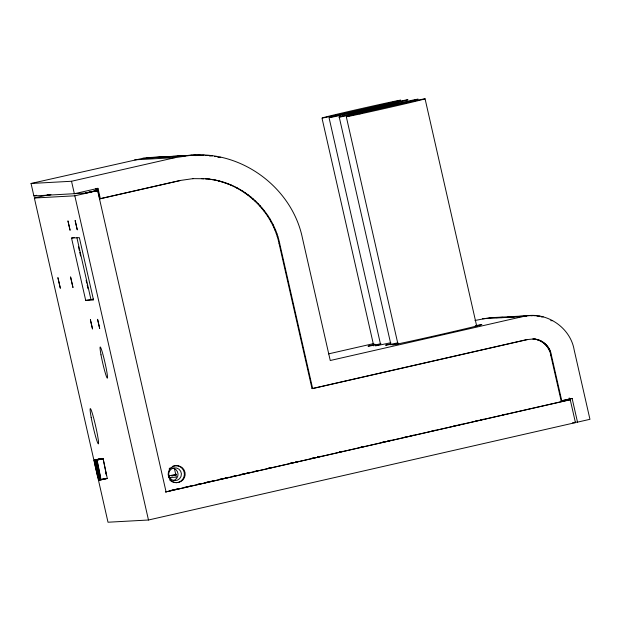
<?xml version="1.0" encoding="UTF-8"?>
<svg xmlns="http://www.w3.org/2000/svg" width="621" height="621" viewBox="0 0 621 621"><rect width="100%" height="100%" fill="white"/><g stroke="black" fill="none" stroke-linecap="round" stroke-linejoin="round"><path stroke-width="0.93" d="M94.516 462.963L94.19 460.184L101.541 458.445L101.867 459.175M101.541 458.445L95.091 460.184L95.743 463.809L95.712 462.078L97.047 466.907L99.383 479.971L107.301 478.465L103.117 458.686L96.899 460.107L100.222 476.532L95.875 460.161L100.874 479.893L107.301 478.465M176.294 474.739L171.714 475.865L175.58 475.065M572.127 398.449L561.764 400.817L551.479 355.592C550.338 346.526 542.086 338.895 532.896 338.988C541.861 339.338 549.732 346.728 550.858 355.631L561.143 400.848L572.127 398.449L577.514 422.14L589.95 419.307L574.138 349.794C570.233 326.941 545.486 310.787 522.998 316.539L330.248 360.506L302.388 237.897C292.111 188.116 242.33 150.825 191.656 155.203L142.884 158.301L31.05 183.474L33.883 195.949L85.007 193.1L95.991 190.701M31.05 183.474L71.524 181.262L175.153 157.625L191.656 155.203M33.883 195.949L36.717 195.297M570.249 399.753L165.473 491.979L569.628 399.784L570.249 399.753L575.442 422.614L148.481 520.01L108.007 522.222L34.357 198.021L48.943 194.691M47.406 195.149L49.3 194.722M48.182 195.11L50.309 194.668M49.043 195.064L50.93 194.637M97.978 188.342L97.365 188.38L99.725 198.767L179.896 180.587L100.346 198.736L97.978 188.342L74.357 193.736L71.524 181.262M98.165 190.243L85.628 193.061L97.994 190.422M34.357 198.021L74.823 195.809L97.621 190.608L166.086 491.948M71.539 238.068L79.348 237.641L93.515 299.99L85.706 300.417L71.539 238.068L74.132 237.478M85.706 300.417L93.484 299.097M328.517 353.885L373.873 343.537M474.972 320.475L489.247 317.773L533.113 315.484M526.662 339.64L527.283 339.609L312.642 388.567L279.691 243.541C272.534 208.889 240.995 181.022 205.605 178.794C240.762 181.479 271.951 209.075 279.077 243.579L312.021 388.606L526.662 339.64L533.509 338.957M94.19 460.184L100.408 458.764M95.207 459.781L95.471 460.138L101.689 458.717M95.875 460.161L102.092 458.74M96.899 460.107L103.319 458.678M95.471 460.138L95.65 460.588L97.427 460.184M100.167 479.622L98.397 480.025L99.112 479.986L94.345 460.177M101.945 479.218L105.329 478.574M99.383 479.971L106.501 478.504M168.827 475.934L176.387 474.203M169.409 490.8L173.127 489.953M174.982 489.527L178.701 488.68M183.342 487.625L187.061 486.771M188.916 486.352L190.779 485.925M197.393 484.419L201.181 483.557M204.961 482.688L208.741 481.826M210.628 481.399L214.416 480.538M219.143 479.459L222.923 478.597M224.81 478.162L228.59 477.301M232.378 476.439L236.159 475.577M240.886 474.498L244.666 473.637M246.56 473.202L250.341 472.34M254.121 471.479L257.901 470.617M268.303 468.242L272.083 467.38M290.046 463.282L293.826 462.42M295.72 461.985L298.554 461.341M311.789 458.321L315.569 457.46M317.463 457.025L320.296 456.381M339.206 452.065L342.039 451.42M360.948 447.104L363.79 446.46M382.691 442.144L385.532 441.5M387.419 441.065L391.207 440.204M170.115 490.745L173.896 489.884M175.782 489.457L179.562 488.595M197.501 484.496L201.282 483.635M205.054 482.773L208.835 481.912M219.221 479.544L223.001 478.682M224.887 478.255L228.66 477.394M240.94 474.591L244.713 473.73M246.607 473.295L250.379 472.434M268.326 468.343L272.099 467.481M290.046 463.39L293.818 462.529M295.712 462.094L298.538 461.45M311.765 458.438L315.538 457.576M317.424 457.141L321.204 456.28M339.144 452.189L342.924 451.327M360.863 447.236L364.643 446.375M382.583 442.276L386.363 441.415M388.249 440.988L391.083 440.343M404.302 437.324L408.082 436.462M409.969 436.035L413.749 435.174M431.688 431.075L435.468 430.213M453.408 426.122L457.188 425.261M459.074 424.834L461.908 424.182M475.127 421.17L478.9 420.308M480.794 419.874L483.627 419.229M502.513 414.921L505.347 414.277M179.283 180.618L193.216 178.6L192.603 178.638L206.226 178.755M147.022 157.781L195.825 155.009M151.182 157.416L163.377 156.981M166.273 156.818L173.981 156.399M177.831 156.189L185.539 155.77M189.397 155.553L199.993 154.978M142.884 158.301L183.358 156.088M195.499 155.584L204.169 155.11M205.442 155.56L208.33 155.405M134.679 159.838L175.153 157.625M209.588 156.026L212.483 155.863M214.68 156.593L216.605 156.484M217.816 157.431L220.703 157.276M208.842 179.151L209.463 179.12M212.064 179.64L212.677 179.601M215.262 180.245L215.875 180.214M218.429 180.983L219.05 180.952M221.573 181.844L222.186 181.813M224.678 182.83L225.291 182.799M97.008 190.647L97.621 190.608M227.736 183.94L228.357 183.901M230.756 185.167L231.369 185.128M233.721 186.51L234.342 186.471M236.632 187.969L237.253 187.93M239.489 189.537L240.102 189.506M99.725 198.767L100.346 198.736M242.275 191.221L242.896 191.19M245 193.015L245.613 192.984M247.647 194.916L248.26 194.878M250.216 196.911L250.837 196.88M252.708 199.015L253.329 198.984M255.115 201.212L255.736 201.181M257.436 203.502L258.057 203.471M259.663 205.877L260.284 205.846M261.798 208.345L262.419 208.314M263.84 210.892L264.453 210.861M265.772 213.515L266.386 213.484M267.604 216.217L268.218 216.186M269.328 218.988L269.941 218.957M270.935 221.821L271.556 221.79M272.44 224.717L273.054 224.686M273.822 227.674L274.443 227.643M275.095 230.678L275.708 230.647M276.244 233.729L276.865 233.698M277.207 236.609L277.82 236.578M279.077 243.579L279.691 243.541M496.264 317.649L503.01 317.277M507.831 317.02L514.576 316.648M519.397 316.384L526.142 316.019M530.955 315.755L534.813 315.546M500.852 317.618L503.74 317.463M511.456 317.044L514.343 316.881M523.014 316.407L525.909 316.252M534.58 315.779L536.505 315.67M482.533 318.752L522.998 316.539M536.979 316.291L539.874 316.136M541.264 316.966L543.189 316.865M550.718 320.708L552.651 320.607M533.656 339.05L534.27 339.012M534.409 339.136L535.03 339.105M535.17 339.252L535.783 339.221M535.915 339.408L536.536 339.369M536.66 339.586L537.281 339.547M537.398 339.788L538.011 339.757M538.12 340.029L538.741 339.998M538.842 340.292L539.455 340.261M539.548 340.587L540.161 340.556M540.239 340.913L540.852 340.882M540.914 341.263L541.535 341.232M541.582 341.643L542.203 341.612M542.234 342.047L542.847 342.016M542.863 342.474L543.484 342.443M543.476 342.932L544.097 342.901M544.074 343.413L544.695 343.374M544.656 343.91L545.269 343.879M545.207 344.438L545.828 344.407M545.743 344.989L546.364 344.95M546.255 345.555L546.876 345.517M546.744 346.138L547.365 346.107M547.21 346.751L547.831 346.712M547.652 347.372L548.273 347.341M548.071 348.016L548.692 347.985M548.459 348.676L549.08 348.645M548.824 349.351L549.445 349.312M549.166 350.034L549.779 350.003M549.492 350.795L550.113 350.764M550.858 355.631L551.479 355.592M312.021 388.606L312.642 388.567M569.876 398.573L570.489 398.542M561.143 400.848L561.764 400.817M574.627 422.303L577.514 422.14M572.554 422.769L575.442 422.614M94.928 464.764L97.939 478.015M168.827 477.572L176.38 477.161L174.462 468.731M489.247 317.773L490.947 317.696M159.527 157.191L162.865 157.292M201.344 178.615L203.773 178.794M95.65 460.588L99.049 477.696L99.771 477.658L100.284 479.924M105.981 473.287L106.439 475.112L103.117 458.686M569.201 397.937L569.628 399.815M425.059 98.778L476.819 326.615M346.301 116.748L398.061 344.577M339.245 117.128L391.005 344.965M329.045 117.687L380.595 344.577M321.988 118.075L373.757 345.905M96.348 188.435L96.992 191.268M95.727 188.466L96.371 191.299M74.823 195.809L148.481 520.01M76.934 237.835L90.883 299.237M78.456 246.599L79.309 250.341M79.736 252.219L80.583 255.961M86.117 280.304L86.754 283.114M87.181 284.985L88.027 288.734M97.101 460.091L101.083 479.886M172.599 466.309A8.523 8.5 86.9 0 1 183.304 469.973A8.523 8.5 86.9 0 1 180.921 481.05A8.523 8.5 86.9 0 1 169.665 479.963M169.122 469.018A8.523 8.5 86.9 0 1 170.123 467.916M380.937 343.7A45.822 0.559 -12.8 0 1 375.107 344.313M475.228 325.769A45.822 0.559 -12.8 0 1 466.658 328.447A45.822 0.559 -12.8 0 1 408.866 341.589A45.822 0.559 -12.8 0 1 398.542 343.203M397.285 342.947A45.822 0.559 -12.8 0 1 389.934 343.98M390.826 342.699A45.822 0.559 -12.8 0 1 379.734 344.539M171.901 468.009A6.396 6.381 86.9 0 1 173.073 480.638M67.976 221.014L70.049 230.158L67.976 221.014M75.164 220.618L77.245 229.762L75.164 220.618M57.932 277.742L60.299 288.128L57.932 277.742M70.592 277.044L72.952 287.438L70.592 277.044M90.402 319.73L92.482 328.874L90.402 319.73M97.598 319.334L99.671 328.478L97.598 319.334M353.108 113.014L394.25 103.699L353.108 113.014M169.479 469.585A8.523 8.5 86.9 0 0 176.348 482.649A8.523 8.5 86.9 0 0 184.189 470.151A8.523 8.5 86.9 0 0 169.479 469.585M169.642 470.811A6.396 6.381 86.9 0 0 174.796 480.607A6.396 6.381 86.9 0 0 180.68 471.23A6.396 6.381 86.9 0 0 169.642 470.811M91.178 417.413A18.118 1.296 77.1 0 0 98.335 443.852A18.118 1.296 77.1 0 0 93.445 417.289A18.118 1.296 77.1 0 0 91.178 417.413M100.998 354.808A15.983 1.141 77.1 0 0 107.317 378.135A15.983 1.141 77.1 0 0 103.001 354.7A15.983 1.141 77.1 0 0 100.998 354.808M359.908 114A40.497 0.497 -12.8 0 0 424.477 99.042A40.497 0.497 -12.8 0 0 372.654 110.243A40.497 0.497 -12.8 0 0 359.908 114M352.852 114.388A40.497 0.497 -12.8 0 0 417.421 99.43A40.497 0.497 -12.8 0 0 365.598 110.623A40.497 0.497 -12.8 0 0 352.852 114.388M335.596 115.327A40.497 0.497 -12.8 0 0 400.165 100.369A40.497 0.497 -12.8 0 0 348.35 111.57A40.497 0.497 -12.8 0 0 335.596 115.327M342.652 114.939A40.497 0.497 -12.8 0 0 407.229 99.989A40.497 0.497 -12.8 0 0 355.406 111.182A40.497 0.497 -12.8 0 0 342.652 114.939"/></g></svg>
